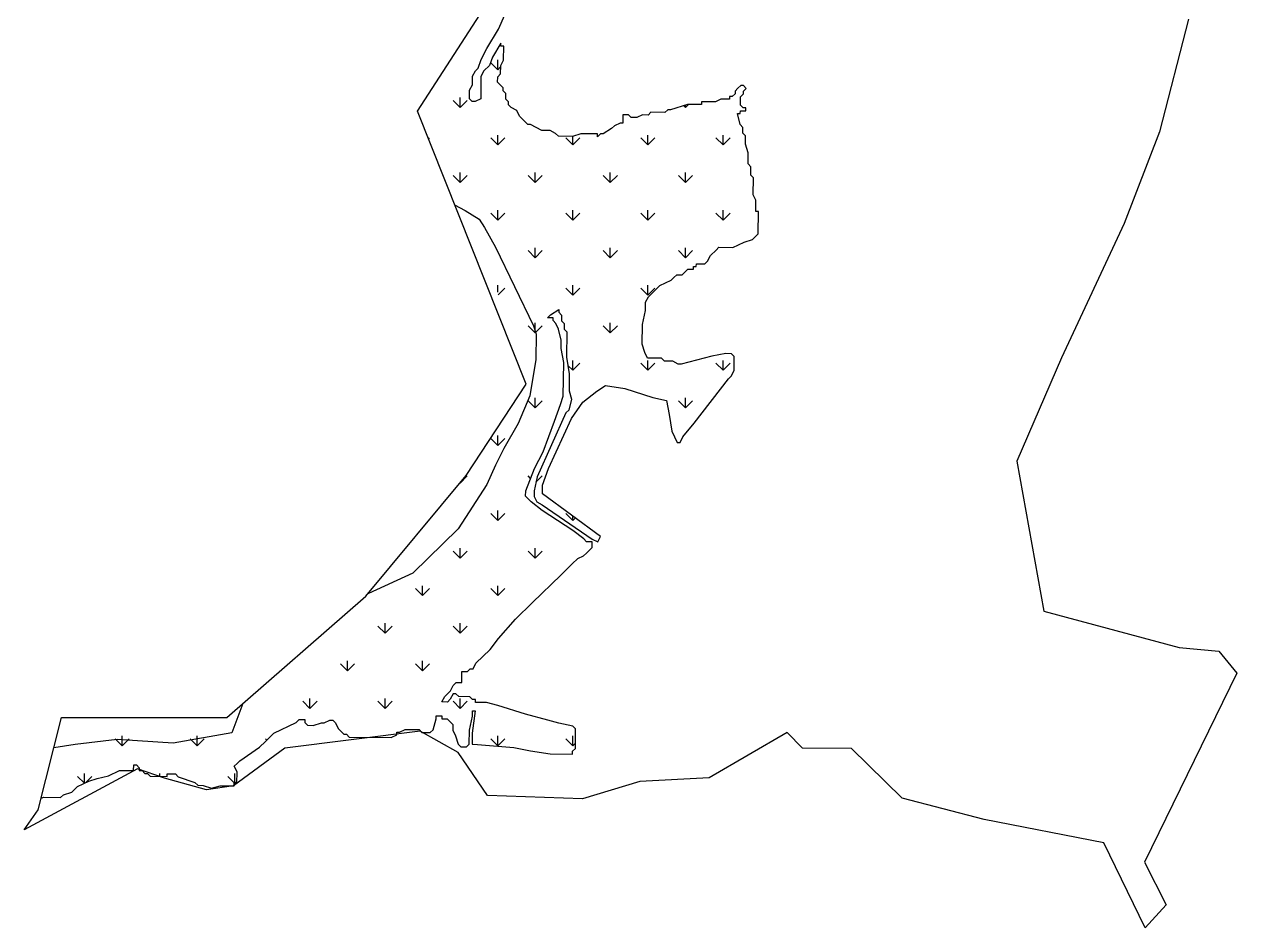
# Model space of a CAD drawing. Header units: metres. Extents: x 284839 to 287372, y 2026062 to 2031238.
# Drawn here: x 284839 to 286579, y 2026062 to 2027358 of the extents above; entities that cross this region are included whole.
import ezdxf

# ---------------------------------------------------------------- set-up
doc = ezdxf.new("R2010")
doc.units = ezdxf.units.M
doc.layers.add('MANGROOVES', color=112, linetype='Continuous')
doc.layers.add('village', color=3, linetype='Continuous')

msp = doc.modelspace()

# ---------------------------------------------------------------- linework, layer by layer
at = {"layer": 'MANGROOVES'}
for p, q in [((285519.2, 2027351.2), (285544, 2027407)), ((285502.8, 2027323.4), (285519.2, 2027351.2)), ((285523, 2027331.1), (285510.7, 2027311.2)), ((285522.9, 2027327.1), (285523, 2027331.1)), ((285494.6, 2027307.5), (285502.8, 2027323.4)), ((285510.7, 2027311.2), (285506.5, 2027299.3)), ((285526.9, 2027327.1), (285522.9, 2027327.1)), ((285526.7, 2027307), (285526.9, 2027327.1)), ((285486.4, 2027291.5), (285490.4, 2027295.5)), ((285490.4, 2027295.5), (285494.6, 2027307.5)), ((285506.5, 2027299.3), (285498.4, 2027291.4)), ((285522.4, 2027287), (285522.6, 2027299.1)), ((285522.6, 2027299.1), (285526.7, 2027307)), ((285482.1, 2027271.5), (285482.3, 2027283.6)), ((285482.3, 2027283.6), (285486.4, 2027291.5)), ((285494.3, 2027283.4), (285493.9, 2027251.3)), ((285498.4, 2027291.4), (285494.3, 2027283.4)), ((285518.2, 2027275.1), (285518.3, 2027283.1)), ((285518.3, 2027283.1), (285522.4, 2027287)), ((285477.8, 2027251.5), (285478, 2027263.6)), ((285478, 2027263.6), (285482.1, 2027271.5)), ((285522.2, 2027271), (285518.2, 2027275.1)), ((285526.1, 2027266.9), (285522.2, 2027271)), ((285526.1, 2027262.9), (285526.1, 2027266.9)), ((285530, 2027258.9), (285526.1, 2027262.9)), ((285529.9, 2027250.8), (285530, 2027258.9)), ((285858.8, 2027258.5), (285854.7, 2027254.5)), ((285862.9, 2027266.4), (285858.8, 2027262.5)), ((285858.8, 2027262.5), (285858.8, 2027258.5)), ((285867, 2027270.4), (285862.9, 2027266.4)), ((285871, 2027270.3), (285867, 2027270.4)), ((285870.8, 2027258.3), (285870.9, 2027262.3)), ((285870.9, 2027262.3), (285874.9, 2027266.3)), ((285874.9, 2027266.3), (285871, 2027270.3)), ((285481.8, 2027247.5), (285477.8, 2027251.5)), ((285485.8, 2027247.4), (285481.8, 2027247.5)), ((285493.9, 2027251.3), (285485.8, 2027247.4)), ((285533.9, 2027246.8), (285529.9, 2027250.8)), ((285533.8, 2027242.8), (285533.9, 2027246.8)), ((285537.8, 2027238.7), (285533.8, 2027242.8)), ((285790.4, 2027243.4), (285766.3, 2027235.7)), ((285810.5, 2027243.1), (285790.4, 2027243.4)), ((285830.6, 2027246.8), (285810.5, 2027247.1)), ((285810.5, 2027247.1), (285810.5, 2027243.1)), ((285838.6, 2027250.7), (285830.6, 2027246.8)), ((285850.7, 2027250.6), (285838.6, 2027250.7)), ((285854.7, 2027254.5), (285850.7, 2027254.6)), ((285850.7, 2027254.6), (285850.7, 2027250.6)), ((285866.6, 2027242.3), (285866.7, 2027254.4)), ((285870.5, 2027238.3), (285866.6, 2027242.3)), ((285866.7, 2027254.4), (285870.8, 2027258.3)), ((285545.8, 2027234.6), (285537.8, 2027238.7)), ((285549.7, 2027226.5), (285545.8, 2027234.6)), ((285553.6, 2027222.5), (285549.7, 2027226.5)), ((285698, 2027228.5), (285697.9, 2027216.5)), ((285706, 2027228.4), (285698, 2027228.5)), ((285710, 2027224.4), (285706, 2027228.4)), ((285718, 2027224.3), (285710, 2027224.4)), ((285726.1, 2027228.2), (285718, 2027224.3)), ((285734.1, 2027228.1), (285726.1, 2027228.2)), ((285738.2, 2027232), (285734.1, 2027228.1)), ((285758.2, 2027231.8), (285738.2, 2027232)), ((285762.3, 2027235.7), (285758.2, 2027231.8)), ((285766.3, 2027235.7), (285762.3, 2027235.7)), ((285866.2, 2027214.3), (285862.4, 2027230.4)), ((285862.4, 2027230.4), (285866.4, 2027230.3)), ((285866.4, 2027230.3), (285866.5, 2027234.3)), ((285866.5, 2027234.3), (285874.5, 2027234.2)), ((285874.5, 2027238.2), (285870.5, 2027238.3)), ((285874.5, 2027234.2), (285874.5, 2027238.2)), ((285561.5, 2027214.3), (285553.6, 2027222.5)), ((285565.5, 2027214.3), (285561.5, 2027214.3)), ((285573.5, 2027210.2), (285565.5, 2027214.3)), ((285581.5, 2027206.1), (285573.5, 2027210.2)), ((285681.7, 2027208.7), (285669.6, 2027200.9)), ((285685.8, 2027212.7), (285681.7, 2027208.7)), ((285693.8, 2027216.6), (285685.8, 2027212.7)), ((285697.9, 2027216.5), (285693.8, 2027216.6)), ((285870.2, 2027210.2), (285866.2, 2027214.3)), ((285870, 2027202.2), (285870.2, 2027210.2)), ((285593.5, 2027205.9), (285581.5, 2027206.1)), ((285601.4, 2027201.8), (285593.5, 2027205.9)), ((285605.4, 2027197.7), (285601.4, 2027201.8)), ((285625.4, 2027197.4), (285605.4, 2027197.7)), ((285637.5, 2027201.3), (285625.4, 2027197.4)), ((285661.6, 2027201), (285637.5, 2027201.3)), ((285661.5, 2027197), (285661.6, 2027201)), ((285665.6, 2027200.9), (285661.5, 2027197)), ((285669.6, 2027200.9), (285665.6, 2027200.9)), ((285874, 2027198.1), (285870, 2027202.2)), ((285873.8, 2027186.1), (285874, 2027198.1)), ((285877.7, 2027174), (285873.8, 2027186.1)), ((285877.5, 2027158), (285877.7, 2027174)), ((285881.4, 2027153.9), (285877.5, 2027158)), ((285881.3, 2027141.9), (285881.4, 2027153.9)), ((285885.2, 2027137.8), (285881.3, 2027141.9)), ((285884.9, 2027113.8), (285885.2, 2027137.8)), ((285888.8, 2027105.7), (285884.9, 2027113.8)), ((285888.6, 2027089.7), (285888.8, 2027105.7)), ((285456.1, 2027099.3), (285471.7, 2027091.2)), ((285471.7, 2027091.2), (285491.6, 2027078.9)), ((285892.6, 2027089.6), (285888.6, 2027089.7)), ((285892.2, 2027057.5), (285892.6, 2027089.6)), ((285491.6, 2027078.9), (285499.4, 2027066.8)), ((285499.4, 2027066.8), (285515.1, 2027038.5)), ((285884, 2027049.6), (285892.2, 2027057.5)), ((285515.1, 2027038.5), (285569.7, 2026925.5)), ((285823.6, 2027026.4), (285831.7, 2027034.3)), ((285831.7, 2027034.3), (285835.8, 2027038.3)), ((285835.8, 2027038.3), (285855.8, 2027038)), ((285855.8, 2027038), (285872, 2027045.8)), ((285872, 2027045.8), (285884, 2027049.6)), ((285815.4, 2027014.5), (285819.5, 2027018.4)), ((285819.5, 2027018.4), (285823.6, 2027026.4)), ((285771.1, 2026995), (285775.1, 2026999)), ((285775.1, 2026999), (285783.1, 2026998.9)), ((285783.1, 2026998.9), (285791.3, 2027006.8)), ((285791.3, 2027006.8), (285799.3, 2027006.7)), ((285799.3, 2027006.7), (285799.3, 2027010.7)), ((285799.3, 2027010.7), (285803.3, 2027010.6)), ((285803.3, 2027010.6), (285803.4, 2027014.6)), ((285803.4, 2027014.6), (285815.4, 2027014.5)), ((285742.7, 2026975.3), (285750.9, 2026983.3)), ((285750.9, 2026983.3), (285767, 2026991.1)), ((285767, 2026991.1), (285771.1, 2026995)), ((285730.5, 2026959.5), (285734.6, 2026967.4)), ((285734.6, 2026967.4), (285742.7, 2026975.3)), ((285593.9, 2026941.2), (285606.1, 2026949.1)), ((285606.1, 2026949.1), (285606, 2026945.1)), ((285726.1, 2026927.4), (285730.3, 2026947.4)), ((285730.3, 2026947.4), (285730.5, 2026959.5)), ((285589.9, 2026937.3), (285593.9, 2026941.2)), ((285597.9, 2026937.2), (285589.9, 2026937.3)), ((285597.8, 2026933.2), (285597.9, 2026937.2)), ((285601.8, 2026929.1), (285597.8, 2026933.2)), ((285605.7, 2026921), (285601.8, 2026929.1)), ((285606, 2026945.1), (285610, 2026941)), ((285610, 2026941), (285609.9, 2026933)), ((285609.9, 2026933), (285613.8, 2026929)), ((285613.8, 2026929), (285613.7, 2026920.9)), ((285569.7, 2026925.5), (285573.5, 2026913.5)), ((285573.5, 2026913.5), (285573, 2026877.4)), ((285609.5, 2026905), (285605.7, 2026921)), ((285613.7, 2026920.9), (285617.7, 2026916.9)), ((285617.7, 2026916.9), (285617.2, 2026880.8)), ((285725.7, 2026899.4), (285726.1, 2026927.4)), ((285609.3, 2026892.9), (285609.5, 2026905)), ((285729.5, 2026887.3), (285725.7, 2026899.4)), ((285573, 2026877.4), (285564.3, 2026825.4)), ((285613.1, 2026872.8), (285609.3, 2026892.9)), ((285617.2, 2026880.8), (285620.9, 2026856.7)), ((285733.4, 2026879.2), (285729.5, 2026887.3)), ((285753.5, 2026879), (285733.4, 2026879.2)), ((285757.4, 2026874.9), (285753.5, 2026879)), ((285825.7, 2026882), (285781.4, 2026870.6)), ((285845.8, 2026885.8), (285825.7, 2026882)), ((285853.8, 2026885.6), (285845.8, 2026885.8)), ((285857.7, 2026881.6), (285853.8, 2026885.6)), ((285857.5, 2026861.5), (285857.7, 2026881.6)), ((285612.4, 2026824.7), (285613.1, 2026872.8)), ((285769.5, 2026874.7), (285757.4, 2026874.9)), ((285777.4, 2026870.6), (285769.5, 2026874.7)), ((285781.4, 2026870.6), (285777.4, 2026870.6)), ((285853.4, 2026853.6), (285857.5, 2026861.5)), ((285620.9, 2026856.7), (285620.6, 2026832.6)), ((285800.3, 2026786.1), (285849.3, 2026849.6)), ((285849.3, 2026849.6), (285853.4, 2026853.6)), ((285564.3, 2026825.4), (285547.8, 2026785.5)), ((285608.3, 2026812.7), (285612.4, 2026824.7)), ((285620.6, 2026832.6), (285624.4, 2026820.5)), ((285640.4, 2026816.3), (285660.6, 2026832.1)), ((285660.6, 2026832.1), (285672.8, 2026840)), ((285672.8, 2026840), (285700.8, 2026835.6)), ((285700.8, 2026835.6), (285740.7, 2026823)), ((285599.9, 2026788.8), (285608.3, 2026812.7)), ((285624.4, 2026820.5), (285620.2, 2026804.6)), ((285624, 2026792.5), (285640.4, 2026816.3)), ((285740.7, 2026823), (285760.7, 2026818.7)), ((285760.7, 2026818.7), (285764.4, 2026798.6)), ((285616.1, 2026800.6), (285574.8, 2026708.9)), ((285583.3, 2026744.9), (285599.9, 2026788.8)), ((285591, 2026720.8), (285624, 2026792.5)), ((285620.2, 2026804.6), (285616.1, 2026800.6)), ((285764.4, 2026798.6), (285768.1, 2026774.5)), ((285547.8, 2026785.5), (285527.2, 2026749.7)), ((285768.1, 2026774.5), (285775.9, 2026758.4)), ((285784, 2026766.3), (285800.3, 2026786.1)), ((285775.9, 2026758.4), (285779.9, 2026758.3)), ((285779.9, 2026758.3), (285784, 2026766.3)), ((285527.2, 2026749.7), (285514.9, 2026725.8)), ((285571, 2026721), (285583.3, 2026744.9)), ((285514.9, 2026725.8), (285502.5, 2026697.9)), ((285558.5, 2026689.1), (285571, 2026721)), ((285582.7, 2026696.8), (285591, 2026720.8)), ((285574.8, 2026708.9), (285570.5, 2026689)), ((285502.5, 2026697.9), (285461.6, 2026634.3)), ((285558.4, 2026681.1), (285558.5, 2026689.1)), ((285570.5, 2026689), (285570.4, 2026680.9)), ((285582.5, 2026684.8), (285582.7, 2026696.8)), ((285665.9, 2026623.5), (285582.5, 2026684.8)), ((285566.3, 2026673), (285558.4, 2026681.1)), ((285582.2, 2026660.7), (285566.3, 2026673)), ((285570.4, 2026680.9), (285574.3, 2026672.9)), ((285574.3, 2026672.9), (285582.3, 2026668.7)), ((285582.3, 2026668.7), (285653.8, 2026619.7)), ((285625.9, 2026632.1), (285582.2, 2026660.7)), ((285461.6, 2026634.3), (285396.6, 2026571)), ((285641.8, 2026619.8), (285625.9, 2026632.1)), ((285645.7, 2026615.8), (285641.8, 2026619.8)), ((285653.7, 2026615.7), (285645.7, 2026615.8)), ((285653.6, 2026607.6), (285653.7, 2026615.7)), ((285653.8, 2026619.7), (285661.8, 2026615.6)), ((285661.8, 2026615.6), (285665.9, 2026623.5)), ((285641.4, 2026595.8), (285645.5, 2026599.7)), ((285645.5, 2026599.7), (285653.6, 2026607.6)), ((285609, 2026568.1), (285625.2, 2026584)), ((285625.2, 2026584), (285633.4, 2026591.9)), ((285633.4, 2026591.9), (285641.4, 2026595.8)), ((285396.6, 2026571), (285332.9, 2026541.4)), ((285568.4, 2026528.6), (285609, 2026568.1)), ((285544, 2026504.9), (285568.4, 2026528.6)), ((285519.6, 2026477.1), (285544, 2026504.9)), ((285507.3, 2026461.2), (285519.6, 2026477.1)), ((285487, 2026441.5), (285507.3, 2026461.2)), ((285482.9, 2026433.5), (285487, 2026441.5)), ((285466.7, 2026417.7), (285466.8, 2026429.7)), ((285466.8, 2026429.7), (285474.8, 2026429.6)), ((285474.8, 2026429.6), (285478.9, 2026433.6)), ((285478.9, 2026433.6), (285482.9, 2026433.5)), ((285450.4, 2026401.9), (285454.5, 2026409.8)), ((285454.5, 2026409.8), (285458.6, 2026413.8)), ((285458.6, 2026413.8), (285466.6, 2026413.7)), ((285466.6, 2026413.7), (285466.7, 2026417.7)), ((285438.2, 2026386), (285442.3, 2026394)), ((285442.3, 2026394), (285450.4, 2026401.9)), ((285450.3, 2026389.8), (285446.2, 2026385.9)), ((285454.4, 2026397.8), (285450.3, 2026389.8)), ((285458.4, 2026397.7), (285454.4, 2026397.8)), ((285462.3, 2026393.7), (285458.4, 2026397.7)), ((285478.4, 2026393.5), (285462.3, 2026393.7)), ((285482.3, 2026389.4), (285478.4, 2026393.5)), ((285486.3, 2026389.4), (285482.3, 2026389.4)), ((285486.3, 2026385.3), (285486.3, 2026389.4)), ((285152.4, 2026383.9), (285136.9, 2026341.9)), ((285446.2, 2026385.9), (285438.2, 2026386)), ((285486.1, 2026373.3), (285481.7, 2026341.3)), ((285482, 2026365.4), (285482.1, 2026373.4)), ((285482.1, 2026373.4), (285486.1, 2026373.3)), ((285502.3, 2026385.1), (285486.3, 2026385.3)), ((285518.3, 2026380.9), (285502.3, 2026385.1)), ((285558.2, 2026368.3), (285518.3, 2026380.9)), ((285197, 2026341.1), (285229.3, 2026356.7)), ((285229.3, 2026356.7), (285233.4, 2026360.7)), ((285233.4, 2026360.7), (285241.4, 2026360.6)), ((285241.4, 2026360.6), (285241.3, 2026356.5)), ((285241.3, 2026356.5), (285245.3, 2026352.5)), ((285253.3, 2026352.4), (285265.4, 2026356.2)), ((285265.4, 2026356.2), (285269.4, 2026356.2)), ((285269.4, 2026356.2), (285277.5, 2026360.1)), ((285277.5, 2026360.1), (285281.5, 2026360)), ((285281.5, 2026360), (285285.4, 2026356)), ((285285.4, 2026356), (285289.3, 2026347.9)), ((285425.6, 2026346.1), (285429.8, 2026362)), ((285429.8, 2026362), (285429.9, 2026366.1)), ((285429.9, 2026366.1), (285437.9, 2026365.9)), ((285437.9, 2026365.9), (285437.9, 2026361.9)), ((285437.9, 2026361.9), (285445.9, 2026361.8)), ((285445.9, 2026361.8), (285449.8, 2026357.8)), ((285449.8, 2026357.8), (285453.8, 2026353.7)), ((285477.7, 2026345.4), (285482, 2026365.4)), ((285590.2, 2026359.9), (285558.2, 2026368.3)), ((285606.2, 2026355.7), (285590.2, 2026359.9)), ((285626.1, 2026351.4), (285606.2, 2026355.7)), ((285136.9, 2026341.9), (285052.5, 2026327)), ((285188.9, 2026333.2), (285197, 2026341.1)), ((285245.3, 2026352.5), (285253.3, 2026352.4)), ((285289.3, 2026347.9), (285297.3, 2026339.8)), ((285297.3, 2026339.8), (285301.3, 2026339.7)), ((285301.3, 2026339.7), (285305.2, 2026335.6)), ((285365.3, 2026334.8), (285373.4, 2026338.7)), ((285373.4, 2026338.7), (285373.5, 2026342.7)), ((285373.5, 2026342.7), (285377.5, 2026342.7)), ((285377.5, 2026342.7), (285385.5, 2026346.6)), ((285385.5, 2026346.6), (285405.6, 2026346.3)), ((285405.6, 2026346.3), (285409.5, 2026342.3)), ((285409.5, 2026342.3), (285421.6, 2026342.1)), ((285421.6, 2026342.1), (285425.6, 2026346.1)), ((285453.8, 2026353.7), (285453.7, 2026345.7)), ((285453.7, 2026345.7), (285457.6, 2026337.6)), ((285457.6, 2026337.6), (285461.4, 2026325.5)), ((285477.5, 2026325.3), (285477.7, 2026345.4)), ((285481.7, 2026341.3), (285481.5, 2026325.3)), ((285630.1, 2026347.3), (285626.1, 2026351.4)), ((285629.7, 2026319.3), (285630.1, 2026347.3)), ((284912.2, 2026324.9), (284881.2, 2026320.4)), ((284972.4, 2026332.1), (284912.2, 2026324.9)), ((285052.5, 2026327), (284972.4, 2026332.1)), ((285148.4, 2026301.7), (285176.7, 2026321.3)), ((285176.7, 2026321.3), (285184.9, 2026329.2)), ((285184.9, 2026329.2), (285188.9, 2026333.2)), ((285305.2, 2026335.6), (285365.3, 2026334.8)), ((285461.4, 2026325.5), (285465.4, 2026321.5)), ((285465.4, 2026321.5), (285473.4, 2026321.4)), ((285473.4, 2026321.4), (285477.5, 2026325.3)), ((285481.5, 2026325.3), (285489.5, 2026325.2)), ((285489.5, 2026325.2), (285541.5, 2026320.5)), ((285541.5, 2026320.5), (285565.5, 2026316.1)), ((285625.7, 2026315.3), (285629.7, 2026319.3)), ((285144.3, 2026297.7), (285148.4, 2026301.7)), ((285565.5, 2026316.1), (285593.5, 2026311.7)), ((285593.5, 2026311.7), (285625.6, 2026311.3)), ((285625.6, 2026311.3), (285625.7, 2026315.3)), ((284959.7, 2026280.1), (284975.8, 2026287.9)), ((284975.8, 2026287.9), (284995.9, 2026287.7)), ((284995.9, 2026287.7), (284996, 2026295.7)), ((284996, 2026295.7), (285000, 2026295.6)), ((285000, 2026295.6), (285003.9, 2026291.6)), ((285003.9, 2026291.6), (285003.9, 2026287.5)), ((285003.9, 2026287.5), (285007.9, 2026287.5)), ((285007.9, 2026287.5), (285011.9, 2026283.4)), ((285140.3, 2026293.7), (285144.3, 2026297.7)), ((285144.2, 2026285.7), (285140.3, 2026293.7)), ((285144, 2026269.6), (285144.2, 2026285.7)), ((284915.4, 2026264.7), (284923.5, 2026268.6)), ((284923.5, 2026268.6), (284931.5, 2026272.5)), ((284931.5, 2026272.5), (284943.6, 2026276.3)), ((284943.6, 2026276.3), (284959.7, 2026280.1)), ((285011.9, 2026283.4), (285015.9, 2026283.4)), ((285015.9, 2026283.4), (285019.8, 2026279.3)), ((285019.8, 2026279.3), (285043.9, 2026279)), ((285043.9, 2026279), (285043.9, 2026283)), ((285043.9, 2026283), (285055.9, 2026282.8)), ((285055.9, 2026282.8), (285059.9, 2026278.8)), ((285059.9, 2026278.8), (285083.8, 2026270.4)), ((285083.8, 2026270.4), (285087.8, 2026266.4)), ((285139.9, 2026265.7), (285140, 2026269.7)), ((285140, 2026269.7), (285144, 2026269.6)), ((284891.1, 2026249), (284895.2, 2026252.9)), ((284895.2, 2026252.9), (284907.3, 2026256.8)), ((284907.3, 2026256.8), (284915.4, 2026264.7)), ((285087.8, 2026266.4), (285095.8, 2026266.3)), ((285095.8, 2026266.3), (285107.8, 2026262.1)), ((285107.8, 2026262.1), (285119.9, 2026265.9)), ((285119.9, 2026265.9), (285139.9, 2026265.7)), ((284863.3, 2026248.1), (284867.1, 2026249.3)), ((284867.1, 2026249.3), (284891.1, 2026249))]:
    msp.add_line(p, q, dxfattribs=at)
at = {"layer": 'MANGROOVES', "linetype": 'Continuous'}
for p, q in [((285518.3, 2027292.8), (285508.2, 2027302.9)), ((285518.3, 2027292.8), (285518.3, 2027307.1)), ((285518.3, 2027292.8), (285522.5, 2027297.1)), ((285464.4, 2027238.9), (285454.3, 2027249)), ((285464.4, 2027238.9), (285464.4, 2027253.2)), ((285464.4, 2027238.9), (285474.5, 2027249)), ((285787.7, 2027238.9), (285785, 2027241.6)), ((285787.7, 2027238.9), (285792.1, 2027243.3)), ((285787.7, 2027238.9), (285787.7, 2027242.5)), ((285419, 2027193.5), (285420.6, 2027195.2)), ((285518.3, 2027185.1), (285508.2, 2027195.2)), ((285518.3, 2027185.1), (285518.3, 2027199.3)), ((285518.3, 2027185.1), (285528.4, 2027195.2)), ((285626, 2027185.1), (285615.9, 2027195.2)), ((285626, 2027185.1), (285626, 2027197.6)), ((285626, 2027185.1), (285636.1, 2027195.2)), ((285733.8, 2027185.1), (285723.7, 2027195.2)), ((285733.8, 2027185.1), (285733.8, 2027199.3)), ((285733.8, 2027185.1), (285743.9, 2027195.2)), ((285841.6, 2027185.1), (285831.4, 2027195.2)), ((285841.6, 2027185.1), (285841.6, 2027199.3)), ((285841.6, 2027185.1), (285851.7, 2027195.2)), ((285464.4, 2027131.2), (285454.3, 2027141.3)), ((285464.4, 2027131.2), (285464.4, 2027145.5)), ((285464.4, 2027131.2), (285474.5, 2027141.3)), ((285572.1, 2027131.2), (285562, 2027141.3)), ((285572.1, 2027131.2), (285572.1, 2027145.5)), ((285572.1, 2027131.2), (285582.2, 2027141.3)), ((285679.9, 2027131.2), (285669.8, 2027141.3)), ((285679.9, 2027131.2), (285679.9, 2027145.5)), ((285679.9, 2027131.2), (285690, 2027141.3)), ((285787.7, 2027131.2), (285777.6, 2027141.3)), ((285787.7, 2027131.2), (285787.7, 2027145.5)), ((285787.7, 2027131.2), (285797.8, 2027141.3)), ((285518.3, 2027077.3), (285508.2, 2027087.4)), ((285518.3, 2027077.3), (285518.3, 2027091.6)), ((285518.3, 2027077.3), (285528.4, 2027087.4)), ((285626, 2027077.3), (285615.9, 2027087.4)), ((285626, 2027077.3), (285626, 2027091.6)), ((285626, 2027077.3), (285636.1, 2027087.4)), ((285733.8, 2027077.3), (285723.7, 2027087.4)), ((285733.8, 2027077.3), (285733.8, 2027091.6)), ((285733.8, 2027077.3), (285743.9, 2027087.4)), ((285841.6, 2027077.3), (285831.4, 2027087.4)), ((285841.6, 2027077.3), (285841.6, 2027091.6)), ((285841.6, 2027077.3), (285851.7, 2027087.4)), ((285572.1, 2027023.4), (285562, 2027033.5)), ((285572.1, 2027023.4), (285572.1, 2027037.7)), ((285572.1, 2027023.4), (285582.2, 2027033.5)), ((285679.9, 2027023.4), (285669.8, 2027033.5)), ((285679.9, 2027023.4), (285679.9, 2027037.7)), ((285679.9, 2027023.4), (285690, 2027033.5)), ((285787.7, 2027023.4), (285777.6, 2027033.5)), ((285787.7, 2027023.4), (285787.7, 2027037.7)), ((285787.7, 2027023.4), (285797.8, 2027033.5)), ((285518.3, 2026978.4), (285518.3, 2026983.8)), ((285626, 2026969.5), (285626, 2026983.8)), ((285733.8, 2026969.5), (285733.8, 2026983.8)), ((285518.3, 2026974), (285518.3, 2026977.8)), ((285518.9, 2026970.1), (285528.4, 2026979.6)), ((285626, 2026969.5), (285615.9, 2026979.6)), ((285626, 2026969.5), (285636.1, 2026979.6)), ((285733.8, 2026969.5), (285723.7, 2026979.6)), ((285733.8, 2026969.5), (285743.9, 2026979.6)), ((285572.1, 2026915.6), (285572.1, 2026929.9)), ((285679.9, 2026915.6), (285679.9, 2026929.9)), ((285572.1, 2026915.6), (285562, 2026925.8)), ((285572.1, 2026915.6), (285582.2, 2026925.8)), ((285679.9, 2026915.6), (285669.8, 2026925.8)), ((285679.9, 2026915.6), (285690, 2026925.8)), ((285626, 2026861.8), (285626, 2026876.1)), ((285733.8, 2026861.8), (285733.8, 2026876.1)), ((285841.6, 2026861.8), (285841.6, 2026876.1)), ((285626, 2026861.8), (285619, 2026868.8)), ((285626, 2026861.8), (285636.1, 2026871.9)), ((285733.8, 2026861.8), (285723.7, 2026871.9)), ((285733.8, 2026861.8), (285743.9, 2026871.9)), ((285841.6, 2026861.8), (285831.4, 2026871.9)), ((285841.6, 2026861.8), (285851.7, 2026871.9)), ((285572.1, 2026807.9), (285562, 2026818)), ((285572.1, 2026807.9), (285572.1, 2026822.2)), ((285572.1, 2026807.9), (285582.2, 2026818)), ((285787.7, 2026807.9), (285777.6, 2026818)), ((285787.7, 2026807.9), (285787.7, 2026822.2)), ((285787.7, 2026807.9), (285797.8, 2026818)), ((285518.3, 2026754), (285508.2, 2026764.1)), ((285518.3, 2026754), (285518.3, 2026768.3)), ((285518.3, 2026754), (285528.4, 2026764.1)), ((285464.4, 2026700.1), (285474.5, 2026710.2)), ((285565.4, 2026706.8), (285562, 2026710.2)), ((285573.1, 2026701.1), (285582.2, 2026710.2)), ((285464.4, 2026700.1), (285464.2, 2026700.3)), ((285464.4, 2026700.1), (285464.4, 2026700.5)), ((285518.3, 2026646.2), (285508.2, 2026656.3)), ((285518.3, 2026646.2), (285518.3, 2026660.5)), ((285518.3, 2026646.2), (285528.4, 2026656.3)), ((285626, 2026646.2), (285615.9, 2026656.3)), ((285626, 2026646.2), (285626, 2026652.8)), ((285626, 2026646.2), (285629.8, 2026650)), ((285464.4, 2026592.4), (285454.3, 2026602.5)), ((285464.4, 2026592.4), (285464.4, 2026606.6)), ((285464.4, 2026592.4), (285474.5, 2026602.5)), ((285572.1, 2026592.4), (285562, 2026602.5)), ((285572.1, 2026592.4), (285572.1, 2026606.6)), ((285572.1, 2026592.4), (285582.2, 2026602.5)), ((285410.5, 2026538.5), (285400.4, 2026548.6)), ((285410.5, 2026538.5), (285410.5, 2026552.8)), ((285410.5, 2026538.5), (285420.6, 2026548.6)), ((285518.3, 2026538.5), (285508.2, 2026548.6)), ((285518.3, 2026538.5), (285518.3, 2026552.8)), ((285518.3, 2026538.5), (285528.4, 2026548.6)), ((285356.6, 2026484.6), (285346.5, 2026494.7)), ((285356.6, 2026484.6), (285356.6, 2026498.9)), ((285356.6, 2026484.6), (285366.7, 2026494.7)), ((285464.4, 2026484.6), (285454.3, 2026494.7)), ((285464.4, 2026484.6), (285464.4, 2026498.9)), ((285464.4, 2026484.6), (285474.5, 2026494.7)), ((285302.7, 2026430.7), (285292.6, 2026440.8)), ((285302.7, 2026430.7), (285302.7, 2026445)), ((285302.7, 2026430.7), (285312.8, 2026440.8)), ((285410.5, 2026430.7), (285400.4, 2026440.8)), ((285410.5, 2026430.7), (285410.5, 2026445)), ((285410.5, 2026430.7), (285420.6, 2026440.8)), ((285248.9, 2026376.8), (285248.9, 2026391.1)), ((285356.6, 2026376.8), (285356.6, 2026391.1)), ((285464.4, 2026376.8), (285464.4, 2026391.1)), ((285248.9, 2026376.8), (285238.8, 2026386.9)), ((285248.9, 2026376.8), (285259, 2026386.9)), ((285356.6, 2026376.8), (285346.5, 2026386.9)), ((285356.6, 2026376.8), (285366.7, 2026386.9)), ((285464.4, 2026376.8), (285454.3, 2026386.9)), ((285464.4, 2026376.8), (285474.5, 2026386.9)), ((284979.4, 2026323), (284979.4, 2026337.2)), ((285087.2, 2026323), (285087.2, 2026337.2)), ((285518.3, 2026323), (285518.3, 2026337.2)), ((285626, 2026323), (285626, 2026337.2)), ((284979.4, 2026323), (284969.3, 2026333.1)), ((284979.4, 2026323), (284989.6, 2026333.1)), ((285087.2, 2026323), (285077.1, 2026333.1)), ((285087.2, 2026323), (285097.3, 2026333.1)), ((285186.8, 2026331.1), (285184.9, 2026333.1)), ((285518.3, 2026323), (285508.2, 2026333.1)), ((285518.3, 2026323), (285528.4, 2026333.1)), ((285626, 2026323), (285615.9, 2026333.1)), ((285626, 2026323), (285629.8, 2026326.8)), ((284925.2, 2026269.4), (284915.5, 2026279.2)), ((284925.6, 2026269.6), (284925.6, 2026283.4)), ((284926.6, 2026270.1), (284935.7, 2026279.2)), ((285033.3, 2026279.1), (285033.3, 2026283.4)), ((285043.3, 2026279), (285043.4, 2026279.2)), ((285140.5, 2026269.7), (285131, 2026279.2)), ((285141.1, 2026269.7), (285141.1, 2026283.4)), ((285141.7, 2026269.7), (285144, 2026272))]:
    msp.add_line(p, q, dxfattribs=at)
at = {"layer": 'village', "color": 3}
for p, q in [((285403, 2027233.8), (285573, 2027497.1)), ((286509.7, 2027365.4), (286467.9, 2027203.9)), ((285559, 2026842.1), (285403, 2027233.8)), ((286467.9, 2027203.9), (286417, 2027072.6)), ((286417, 2027072.6), (286327.2, 2026879.9)), ((286327.2, 2026879.9), (286263.4, 2026731.4)), ((285472.9, 2026710.8), (285559, 2026842.1)), ((286263.4, 2026731.4), (286301.7, 2026516.4)), ((285329.1, 2026537.9), (285472.9, 2026710.8)), ((285129.4, 2026363.9), (285329.1, 2026537.9)), ((286301.7, 2026516.4), (286496.2, 2026464.2)), ((286496.2, 2026464.2), (286553.1, 2026458.7)), ((286553.1, 2026458.7), (286578.8, 2026427.5)), ((286578.8, 2026427.5), (286446.4, 2026156)), ((284859.1, 2026231.3), (284892.3, 2026363.7)), ((284892.3, 2026363.7), (285129.4, 2026363.9)), ((285406.8, 2026344.3), (285213, 2026319.8)), ((285461.4, 2026313.7), (285406.8, 2026344.3)), ((285933.5, 2026342.2), (285821.8, 2026277)), ((285955.6, 2026319.8), (285933.5, 2026342.2)), ((285213, 2026319.8), (285139, 2026265.9)), ((286025.8, 2026319.2), (285955.6, 2026319.8)), ((286098.7, 2026248.2), (286025.8, 2026319.2)), ((285503.5, 2026251.6), (285461.4, 2026313.7)), ((285001.4, 2026290), (284838.9, 2026202.4)), ((285040.3, 2026276.7), (285001.4, 2026290)), ((285100.6, 2026259.9), (285040.3, 2026276.7)), ((285722.2, 2026272.1), (285640.1, 2026246.9)), ((285821.8, 2026277), (285722.2, 2026272.1)), ((285139, 2026265.9), (285100.6, 2026259.9)), ((285640.1, 2026246.9), (285503.5, 2026251.6)), ((286216.4, 2026217.2), (286098.7, 2026248.2)), ((284838.9, 2026202.4), (284859.1, 2026231.3)), ((286388.2, 2026184.1), (286216.4, 2026217.2)), ((286447.4, 2026062.1), (286388.2, 2026184.1)), ((286446.4, 2026156), (286477.7, 2026095)), ((286477.7, 2026095), (286447.4, 2026062.1))]:
    msp.add_line(p, q, dxfattribs=at)

doc.saveas('drawing.dxf')
